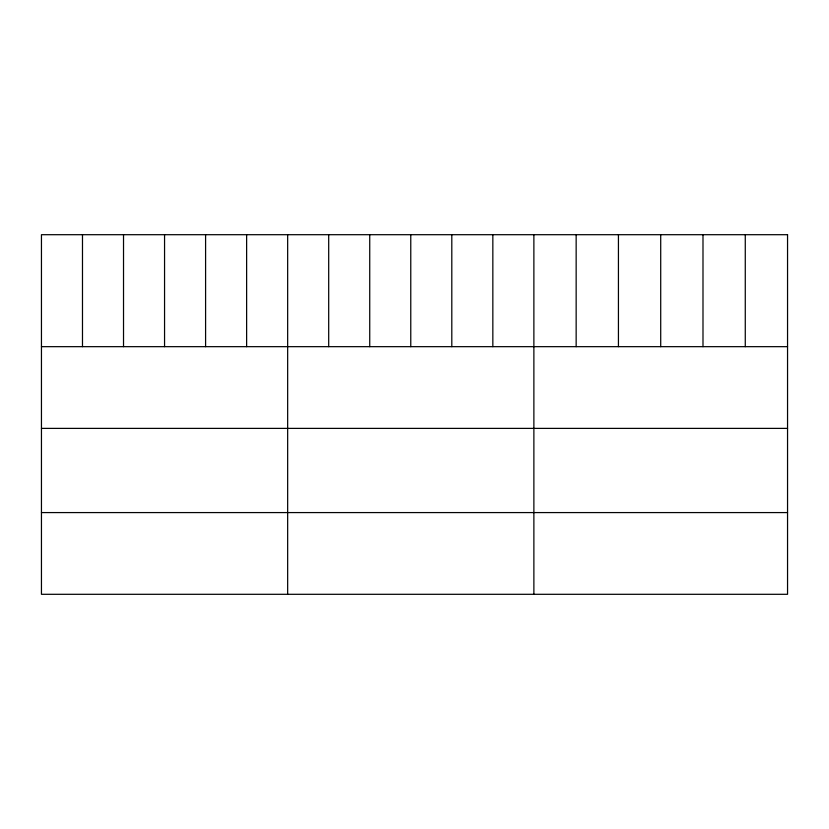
<?xml version="1.0" encoding="UTF-8"?>
<svg xmlns="http://www.w3.org/2000/svg" width="829" height="829" viewBox="0 0 829 829"><rect width="100%" height="100%" fill="white"/><g stroke="black" fill="none" stroke-linecap="round" stroke-linejoin="round"><path stroke-width="1.24" d="M41.45 346.667L787.55 346.667M41.45 428.386L787.55 428.386M41.45 512.581L787.55 512.581M745.271 234.7L745.271 346.667M702.992 234.7L702.992 346.667M660.713 234.7L660.713 346.667M618.434 234.7L618.434 346.667M576.155 234.7L576.155 346.667M533.876 234.7L533.876 594.3M492.84 234.7L492.84 346.667M451.805 234.7L451.805 346.667M410.769 234.7L410.769 346.667M369.734 234.7L369.734 346.667M328.698 234.7L328.698 346.667M287.663 234.7L287.663 594.3M246.627 234.7L246.627 346.667M205.592 234.7L205.592 346.667M164.556 234.7L164.556 346.667M123.521 234.7L123.521 346.667M82.485 234.7L82.485 346.667M787.55 234.7L41.45 234.7L41.45 594.3L787.55 594.3L787.55 234.7"/></g></svg>
